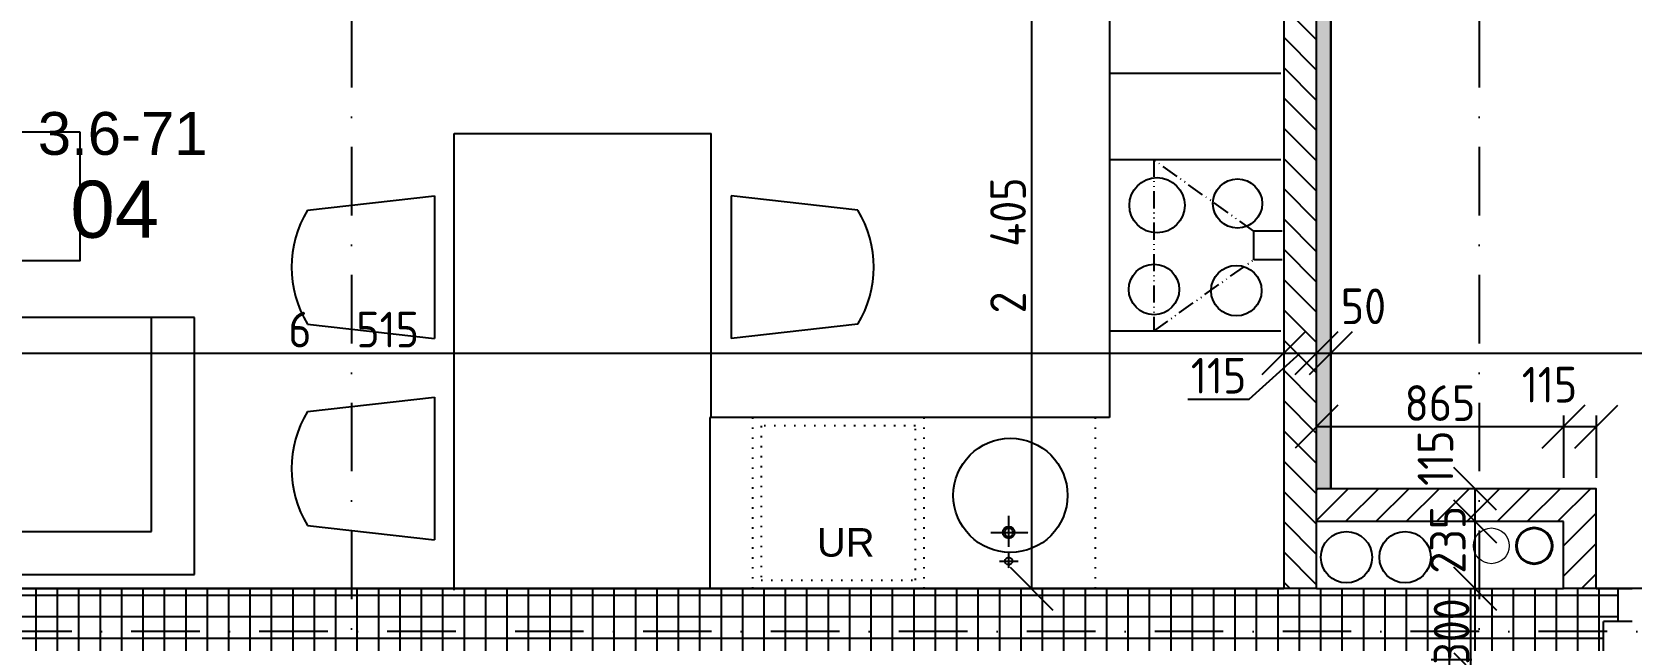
# Model space of a CAD drawing. Extents: x 4511820 to 5180432, y -1526536 to -944957.
# Drawn here: x 5030987 to 5036591, y -1143154 to -1141024 of the extents above; entities that cross this region are included whole.
import ezdxf

# ---------------------------------------------------------------- set-up
doc = ezdxf.new("R2010")
doc.units = 0
doc.header["$MEASUREMENT"] = 0
for name, pattern in [('ACAD_ISO07W100', [3.5, 0.5, -3]), ('ACAD_ISO12W100', [22, 12, -3, 0.5, -3, 0.5, -3]), ('BODKOCIARKOVANA_3', [5.6, 3, -1.3, 0, -1.3]), ('DASHED', [0.75, 0.5, -0.25])]:
    doc.linetypes.add(name, pattern=pattern)
doc.layers.get('0').update_dxf_attribs({"linetype": 'CONTINUOUS'})
doc.layers.get('Defpoints').update_dxf_attribs({"color": 61, "linetype": 'CONTINUOUS'})
for name, color, linetype in [('KÓTY', 4, 'CONTINUOUS'), ('MÚRY', 1, 'CONTINUOUS'), ('osi', 253, 'CONTINUOUS'), ('Plochy', 41, 'CONTINUOUS'), ('POPIS', 7, 'CONTINUOUS'), ('TENKÁ', 7, 'CONTINUOUS'), ('ZARIADENIE', 47, 'CONTINUOUS'), ('ZARIADENIE1', 145, 'CONTINUOUS'), ('zz-vetr', 52, 'CONTINUOUS'), ('ŠRAFY', 82, 'CONTINUOUS')]:
    doc.layers.add(name, color=color, linetype=linetype)
doc.layers.add('zz-kanal-daždová', color=136, linetype='CONTINUOUS', lineweight=40)
doc.layers.add('zz-kanal-splaskova', color=37, linetype='CONTINUOUS', lineweight=18)
doc.styles.add('ARIAL', font='arial.ttf')
doc.styles.add('STYLE1', font='isocp.shx')
doc.dimstyles.new('STANDARD-50', dxfattribs={"dimtxt": 125, "dimasz": 150, "dimexe": 10, "dimexo": 200, "dimgap": 20, "dimtad": 1, "dimdsep": 46, "dimlunit": 6, "dimtxsty": 'STYLE1', "dimblk1": 'OBLIQUE', "dimblk2": 'OBLIQUE', "dimsah": 1, "dimcen": 2.5, "dimse1": 1, "dimse2": 1, "dimadec": 0, "dimazin": 0, "dimtfac": 1, "dimtmove": 1, "dimatfit": 3, "dimldrblk": 'OBLIQUE', "dimfxl": 1, "dimtolj": 1, "dimtzin": 0, "dimarcsym": 0})

# ---------------------------------------------------------------- blocks, each defined once
blk = doc.blocks.new('SESACKA ROH1')
at = {"layer": 'ZARIADENIE', "color": 30, "ltscale": 0.25}
for p, q in [((4444944, -1318705.2), (4444944, -1317105.2)), ((4444944, -1317105.2), (4445844, -1317105.2)), ((4445094, -1318555.2), (4445094, -1317105.2)), ((4445844, -1317105.2), (4445844, -1317805.2)), ((4447444, -1317805.2), (4445844, -1317805.2)), ((4445844, -1317805.2), (4445844, -1318555.2)), ((4446569, -1317805.2), (4446569, -1318555.2)), ((4447294, -1318555.2), (4447294, -1317805.2)), ((4447444, -1318705.2), (4447444, -1317805.2)), ((4445094, -1318555.2), (4447294, -1318555.2)), ((4444944, -1318705.2), (4447444, -1318705.2))]:
    blk.add_line(p, q, dxfattribs=at)
at = {"layer": 'ZARIADENIE', "color": 45, "ltscale": 0.25}
blk.add_lwpolyline([(4447044, -1317155.2), (4446044, -1317155.2), (4446044, -1317605.2), (4447044, -1317605.2)], close=True, dxfattribs=at)
blk = doc.blocks.new('_OBLIQUE')
at = {"color": 0, "linetype": 'ByBlock'}
blk.add_line((-0.5, -0.5), (0.5, 0.5), dxfattribs=at)
blk = doc.blocks.new('*D19192')
at = {"layer": 'Defpoints', "color": 0}
for p in [(5036041.5, -1142624.2), (5036123.5, -1142624.2), (5036123.5, -1142739.2)]:
    blk.add_point(p, dxfattribs=at)
at = {"layer": 'KÓTY', "color": 0, "lineweight": -2}
blk.add_line((5036041.5, -1142739.2), (5036041.5, -1142624.2), dxfattribs=at)
at = {"layer": 'KÓTY', "color": 0, "linetype": 'ByBlock', "lineweight": -2, "xscale": 150, "yscale": 150, "zscale": 150}
for p, rotation in [((5036041.5, -1142624.2), 90), ((5036041.5, -1142739.2), 270)]:
    blk.add_blockref('_OBLIQUE', p, dxfattribs=dict(at, rotation=rotation))
at = {"layer": 'KÓTY', "color": 0, "insert": (5035902.5, -1142517), "char_height": 125, "attachment_point": 5, "rotation": 90, "style": 'STYLE1'}
blk.add_mtext('\\A1;115', dxfattribs=at)
blk = doc.blocks.new('*D19211')
at = {"layer": 'Defpoints', "color": 0}
for p in [(5035371, -1142149), (5028856, -1142919.2), (5035371, -1142919.2)]:
    blk.add_point(p, dxfattribs=at)
at = {"layer": 'KÓTY', "color": 0, "lineweight": -2}
blk.add_line((5028856, -1142149), (5035371, -1142149), dxfattribs=at)
at = {"layer": 'KÓTY', "color": 0, "linetype": 'ByBlock', "lineweight": -2, "xscale": 150, "yscale": 150, "zscale": 150, "rotation": 180}
blk.add_blockref('_OBLIQUE', (5028856, -1142149), dxfattribs=at)
at = {"layer": 'KÓTY', "color": 0, "linetype": 'ByBlock', "lineweight": -2, "xscale": 150, "yscale": 150, "zscale": 150}
blk.add_blockref('_OBLIQUE', (5035371, -1142149), dxfattribs=at)
at = {"layer": 'KÓTY', "color": 0, "insert": (5032113.5, -1142066.5), "char_height": 125, "attachment_point": 5, "style": 'STYLE1'}
blk.add_mtext('\\A1;6ﾠ515', dxfattribs=at)
blk = doc.blocks.new('*D19212')
at = {"layer": 'Defpoints', "color": 0}
for p in [(5035371, -1142149), (5035486, -1142149), (5035486, -1142149)]:
    blk.add_point(p, dxfattribs=at)
at = {"layer": 'KÓTY', "color": 0, "lineweight": -2}
for p, q in [((5035250.5, -1142310.5), (5035428.5, -1142149)), ((5035371, -1142149), (5035486, -1142149)), ((5035035.5, -1142310.5), (5035250.5, -1142310.5))]:
    blk.add_line(p, q, dxfattribs=at)
at = {"layer": 'KÓTY', "color": 0, "linetype": 'ByBlock', "lineweight": -2, "xscale": 150, "yscale": 150, "zscale": 150, "rotation": 180}
blk.add_blockref('_OBLIQUE', (5035371, -1142149), dxfattribs=at)
at = {"layer": 'KÓTY', "color": 0, "linetype": 'ByBlock', "lineweight": -2, "xscale": 150, "yscale": 150, "zscale": 150}
blk.add_blockref('_OBLIQUE', (5035486, -1142149), dxfattribs=at)
at = {"layer": 'KÓTY', "color": 0, "insert": (5035143, -1142228), "char_height": 125, "attachment_point": 5, "style": 'STYLE1'}
blk.add_mtext('\\A1;115', dxfattribs=at)
blk = doc.blocks.new('*D19213')
at = {"layer": 'Defpoints', "color": 0}
for p in [(5035486, -1142149), (5035536, -1142149), (5035536, -1142149)]:
    blk.add_point(p, dxfattribs=at)
at = {"layer": 'KÓTY', "color": 0, "lineweight": -2}
blk.add_line((5035486, -1142149), (5035536, -1142149), dxfattribs=at)
at = {"layer": 'KÓTY', "color": 0, "linetype": 'ByBlock', "lineweight": -2, "xscale": 150, "yscale": 150, "zscale": 150, "rotation": 180}
blk.add_blockref('_OBLIQUE', (5035486, -1142149), dxfattribs=at)
at = {"layer": 'KÓTY', "color": 0, "linetype": 'ByBlock', "lineweight": -2, "xscale": 150, "yscale": 150, "zscale": 150}
blk.add_blockref('_OBLIQUE', (5035536, -1142149), dxfattribs=at)
at = {"layer": 'KÓTY', "color": 0, "insert": (5035650.5, -1141985), "char_height": 125, "attachment_point": 5, "style": 'STYLE1'}
blk.add_mtext('\\A1;50', dxfattribs=at)
blk = doc.blocks.new('*D19214')
at = {"layer": 'Defpoints', "color": 0}
for p in [(5035536, -1142149), (5040541, -1142149), (5040541, -1142149)]:
    blk.add_point(p, dxfattribs=at)
at = {"layer": 'KÓTY', "color": 0, "lineweight": -2}
blk.add_line((5035536, -1142149), (5040541, -1142149), dxfattribs=at)
at = {"layer": 'KÓTY', "color": 0, "linetype": 'ByBlock', "lineweight": -2, "xscale": 150, "yscale": 150, "zscale": 150, "rotation": 180}
blk.add_blockref('_OBLIQUE', (5035536, -1142149), dxfattribs=at)
at = {"layer": 'KÓTY', "color": 0, "linetype": 'ByBlock', "lineweight": -2, "xscale": 150, "yscale": 150, "zscale": 150}
blk.add_blockref('_OBLIQUE', (5040541, -1142149), dxfattribs=at)
at = {"layer": 'KÓTY', "color": 0, "insert": (5038038.5, -1142066.5), "char_height": 125, "attachment_point": 5, "style": 'STYLE1'}
blk.add_mtext('\\A1;5ﾠ005', dxfattribs=at)
blk = doc.blocks.new('*D19215')
at = {"layer": 'Defpoints', "color": 0}
for p in [(5037041, -1136554.2), (5036721, -1142974.2), (5037016, -1142974.2)]:
    blk.add_point(p, dxfattribs=at)
at = {"layer": 'KÓTY', "color": 0, "lineweight": -2}
blk.add_line((5036721, -1136554.2), (5036721, -1142974.2), dxfattribs=at)
at = {"layer": 'KÓTY', "color": 0, "linetype": 'ByBlock', "lineweight": -2, "xscale": 150, "yscale": 150, "zscale": 150}
for p, rotation in [((5036721, -1136554.2), 90), ((5036721, -1142974.2), 270)]:
    blk.add_blockref('_OBLIQUE', p, dxfattribs=dict(at, rotation=rotation))
at = {"layer": 'KÓTY', "color": 0, "insert": (5036617.5, -1140154), "char_height": 125, "attachment_point": 5, "rotation": 90, "style": 'STYLE1'}
blk.add_mtext('\\A1;6ﾠ420', dxfattribs=at)
blk = doc.blocks.new('*D19229')
at = {"layer": 'Defpoints', "color": 0}
for p in [(5033621, -1140569.2), (5033371, -1142974.2), (5034488, -1142974.2)]:
    blk.add_point(p, dxfattribs=at)
at = {"layer": 'KÓTY', "color": 0, "lineweight": -2}
blk.add_line((5034488, -1140569.2), (5034488, -1142974.2), dxfattribs=at)
at = {"layer": 'KÓTY', "color": 0, "linetype": 'ByBlock', "lineweight": -2, "xscale": 150, "yscale": 150, "zscale": 150}
for p, rotation in [((5034488, -1140569.2), 90), ((5034488, -1142974.2), 270)]:
    blk.add_blockref('_OBLIQUE', p, dxfattribs=dict(at, rotation=rotation))
at = {"layer": 'KÓTY', "color": 0, "insert": (5034405.5, -1141771.7), "char_height": 125, "attachment_point": 5, "rotation": 90, "style": 'STYLE1'}
blk.add_mtext('\\A1;2ﾠ405', dxfattribs=at)
blk = doc.blocks.new('*D21980')
at = {"layer": 'Defpoints', "color": 0}
for p in [(5036041.5, -1142974.2), (5036041.5, -1142974.2), (5036041.5, -1143274.2)]:
    blk.add_point(p, dxfattribs=at)
at = {"layer": 'KÓTY', "color": 0, "lineweight": -2}
blk.add_line((5036041.5, -1143274.2), (5036041.5, -1142974.2), dxfattribs=at)
at = {"layer": 'KÓTY', "color": 0, "linetype": 'ByBlock', "lineweight": -2, "xscale": 150, "yscale": 150, "zscale": 150}
for p, rotation in [((5036041.5, -1142974.2), 90), ((5036041.5, -1143274.2), 270)]:
    blk.add_blockref('_OBLIQUE', p, dxfattribs=dict(at, rotation=rotation))
at = {"layer": 'KÓTY', "color": 0, "insert": (5035959, -1143124.2), "char_height": 125, "attachment_point": 5, "rotation": 90, "style": 'STYLE1'}
blk.add_mtext('\\A1;300', dxfattribs=at)
blk = doc.blocks.new('*D21981')
at = {"layer": 'Defpoints', "color": 0}
for p in [(5036041.5, -1142739.2), (5036041.5, -1142739.2), (5036041.5, -1142974.2)]:
    blk.add_point(p, dxfattribs=at)
at = {"layer": 'KÓTY', "color": 0, "lineweight": -2}
blk.add_line((5036041.5, -1142974.2), (5036041.5, -1142739.2), dxfattribs=at)
at = {"layer": 'KÓTY', "color": 0, "linetype": 'ByBlock', "lineweight": -2, "xscale": 150, "yscale": 150, "zscale": 150}
for p, rotation in [((5036041.5, -1142739.2), 90), ((5036041.5, -1142974.2), 270)]:
    blk.add_blockref('_OBLIQUE', p, dxfattribs=dict(at, rotation=rotation))
at = {"layer": 'KÓTY', "color": 0, "insert": (5035946, -1142803), "char_height": 125, "attachment_point": 5, "rotation": 90, "style": 'STYLE1'}
blk.add_mtext('\\A1;235', dxfattribs=at)
blk = doc.blocks.new('*D21983')
at = {"layer": 'Defpoints', "color": 0}
for p in [(5036351, -1142406.5), (5035486, -1142754.2), (5036351, -1142739.2)]:
    blk.add_point(p, dxfattribs=at)
at = {"layer": 'KÓTY', "color": 0, "lineweight": -2}
blk.add_line((5035486, -1142406.5), (5036351, -1142406.5), dxfattribs=at)
at = {"layer": 'KÓTY', "color": 0, "linetype": 'ByBlock', "lineweight": -2, "xscale": 150, "yscale": 150, "zscale": 150, "rotation": 180}
blk.add_blockref('_OBLIQUE', (5035486, -1142406.5), dxfattribs=at)
at = {"layer": 'KÓTY', "color": 0, "linetype": 'ByBlock', "lineweight": -2, "xscale": 150, "yscale": 150, "zscale": 150}
blk.add_blockref('_OBLIQUE', (5036351, -1142406.5), dxfattribs=at)
at = {"layer": 'KÓTY', "color": 0, "insert": (5035918.5, -1142324), "char_height": 125, "attachment_point": 5, "style": 'STYLE1'}
blk.add_mtext('\\A1;865', dxfattribs=at)
blk = doc.blocks.new('*D21984')
at = {"layer": 'Defpoints', "color": 0}
for p in [(5036466, -1142406.5), (5036351, -1142739.2), (5036466, -1142739.2)]:
    blk.add_point(p, dxfattribs=at)
at = {"layer": 'KÓTY', "color": 0, "lineweight": -2}
blk.add_line((5036351, -1142406.5), (5036466, -1142406.5), dxfattribs=at)
at = {"layer": 'KÓTY', "color": 0, "linetype": 'ByBlock', "lineweight": -2, "xscale": 150, "yscale": 150, "zscale": 150, "rotation": 180}
blk.add_blockref('_OBLIQUE', (5036351, -1142406.5), dxfattribs=at)
at = {"layer": 'KÓTY', "color": 0, "linetype": 'ByBlock', "lineweight": -2, "xscale": 150, "yscale": 150, "zscale": 150}
blk.add_blockref('_OBLIQUE', (5036466, -1142406.5), dxfattribs=at)
at = {"layer": 'KÓTY', "color": 0, "insert": (5036302, -1142259.5), "char_height": 125, "attachment_point": 5, "style": 'STYLE1'}
blk.add_mtext('\\A1;115', dxfattribs=at)

msp = doc.modelspace()

# ---------------------------------------------------------------- hatches: boundary and pattern name
at = {"layer": 'ŠRAFY', "ltscale": 0.25}
h = msp.add_hatch(dxfattribs=at)
h.set_pattern_fill('ANSI31', color=256, scale=600, angle=90, style=0)
h.set_pattern_definition([(135, (-2976355.03, 198812.926), (-53.0330086, -53.0330086), [])])
h.paths.add_polyline_path([(5035371, -1139854.191), (5035371, -1140454.191), (5035371, -1140569.191), (5035371, -1142974.191), (5035486, -1142974.191), (5035486, -1142754.191), (5035486, -1139854.191)])
at = {"layer": 'ŠRAFY'}
h = msp.add_hatch(dxfattribs=at)
h.set_pattern_fill('DOTS', color=256, scale=250, angle=90)
h.set_pattern_definition([(90, (-71441.844, -23850), (-15.625, 7.8125), [0, -15.625])])
h.paths.add_polyline_path([(5035536, -1142624.191), (5035536, -1139854.191), (5035486, -1139854.191), (5035486, -1142624.191)])
at = {"layer": 'ŠRAFY', "ltscale": 0.25}
h = msp.add_hatch(dxfattribs=at)
h.set_pattern_fill('ANSI31', color=256, scale=600, style=0)
h.set_pattern_definition([(45, (515270.5, 304217.5), (-53.0330086, 53.0330086), [])])
h.paths.add_polyline_path([(5035486, -1142739.191), (5036351, -1142739.191), (5036351, -1142974.191), (5036466, -1142974.191), (5036466, -1142624.191), (5035536, -1142624.191), (5035486, -1142624.191)])
h.paths.add_polyline_path([(5035777.5, -1142635.75), (5035777.5, -1142398.25), (5036027.5, -1142398.25), (5036027.5, -1142635.75)], flags=9)
h = msp.add_hatch(dxfattribs=at)
h.set_pattern_fill('ANSI37', color=256, scale=600, angle=45)
h.set_pattern_definition([(90, (-3307273.674, 668852.734), (-75, 1e-14), []), (180, (-3307273.674, 668852.734), (-1e-14, -75), [])])
h.paths.add_polyline_path([(5036351, -1142974.191), (5036236, -1142974.191), (5035486, -1142974.191), (5035371, -1142974.191), (5034711, -1142974.191), (5034111, -1142974.191), (5033511, -1142974.191), (5033361, -1142974.191), (5028856, -1142974.191), (5028681, -1142974.191), (5027241, -1142974.191), (5027241, -1143274.191), (5028681, -1143274.191), (5028856, -1143274.191), (5033366, -1143274.191), (5033941, -1143274.191), (5034191, -1143274.191), (5034291, -1143274.191), (5034541, -1143274.191), (5034991, -1143274.191), (5035641, -1143274.191), (5035756, -1143274.191), (5036491, -1143274.191), (5036491, -1143089.191), (5036541, -1143089.191), (5036541, -1142974.191), (5036466, -1142974.191)])

# ---------------------------------------------------------------- linework, layer by layer
at = {"layer": 'KÓTY'}
for p, q in [((5036351, -1142368), (5036351, -1142585.691)), ((5036466, -1142368), (5036466, -1142585.691))]:
    msp.add_line(p, q, dxfattribs=at)
at = {"layer": 'MÚRY', "ltscale": 0.25}
for p, q in [((5035536, -1139754.191), (5035536, -1142624.191)), ((5035371, -1140569.191), (5035371, -1142974.191))]:
    msp.add_line(p, q, dxfattribs=at)
at = {"layer": 'MÚRY'}
for p, q in [((5036466, -1142624.191), (5035536, -1142624.191)), ((5036466, -1142974.191), (5036466, -1142624.191)), ((5036351, -1142739.191), (5035486, -1142739.191)), ((5035486, -1142974.191), (5035486, -1142739.191)), ((5035486, -1142974.191), (5035486, -1142754.191)), ((5036351, -1142974.191), (5036351, -1142739.191)), ((5028856, -1142974.191), (5035371, -1142974.191)), ((5035486, -1142974.191), (5036236, -1142974.191)), ((5035486, -1142974.191), (5036351, -1142974.191)), ((5036466, -1142974.191), (5036591, -1142974.191)), ((5036591, -1143089.191), (5036491, -1143089.191)), ((5036491, -1143274.191), (5036491, -1143089.191))]:
    msp.add_line(p, q, dxfattribs=at)
at = {"layer": 'osi', "linetype": 'BODKOCIARKOVANA_3', "ltscale": 80}
for p, q in [((5032106, -1134257), (5032106, -1171774.191)), ((5036056, -1134257), (5036056, -1171774.191)), ((5041881, -1143124.191), (4978211, -1143124.191))]:
    msp.add_line(p, q, dxfattribs=at)
at = {"layer": 'Plochy'}
for points in [[(5035536, -1142624.191), (5035536, -1136554.191), (5037041, -1136554.191), (5037041, -1136854.191), (5037481, -1136854.191), (5037481, -1139154.191), (5037291, -1139154.191), (5037291, -1139354.191), (5038591, -1139354.191), (5038591, -1141154.191), (5040541, -1141154.191), (5040541, -1142974.191), (5036466, -1142974.191), (5036466, -1142624.191)], [(5028856, -1140044.191), (5032356, -1140044.191), (5032356, -1139929.191), (5031956, -1139929.191), (5031956, -1138854.191), (5033621, -1138854.191), (5033621, -1140569.191), (5035371, -1140569.191), (5035371, -1142974.191), (5028856, -1142974.191)]]:
    msp.add_lwpolyline(points, close=True, dxfattribs=at)
at = {"layer": 'TENKÁ'}
for p, q in [((5035486, -1142739.191), (5035486, -1139754.191)), ((5035536, -1142624.191), (5035486, -1142624.191)), ((5035486, -1142974.191), (5035371, -1142974.191)), ((5036466, -1142974.191), (5036351, -1142974.191)), ((5036541, -1142974.191), (5036541, -1143089.191))]:
    msp.add_line(p, q, dxfattribs=at)
at = {"layer": 'ZARIADENIE', "color": 45, "ltscale": 0.25}
for p, q in [((5032466, -1142979.191), (5032466, -1141379.191)), ((5032466, -1141379.191), (5033366, -1141379.191)), ((5033366, -1142374.191), (5033366, -1141379.191)), ((5031952.264, -1141647.695), (5032396.392, -1141597.695)), ((5032396.392, -1141597.695), (5032396.392, -1142097.695)), ((5033879.736, -1141647.695), (5033435.608, -1141597.695)), ((5033435.608, -1141597.695), (5033435.608, -1142097.695)), ((5031952.264, -1142047.695), (5032396.392, -1142097.695)), ((5033879.736, -1142047.695), (5033435.608, -1142097.695)), ((5031952.264, -1142353.352), (5032396.392, -1142303.352)), ((5032396.392, -1142303.352), (5032396.392, -1142803.352)), ((5031952.264, -1142753.352), (5032396.392, -1142803.352))]:
    msp.add_line(p, q, dxfattribs=at)
for centre, start, end in [((5032282.287, -1141847.695), 148.783386, 211.216614), ((5033549.713, -1141847.695), 328.783386, 31.216614), ((5032282.287, -1142553.352), 148.783386, 211.216614)]:
    msp.add_arc(centre, 385.896, start, end, dxfattribs=at)
at = {"layer": 'ZARIADENIE1', "color": 8, "ltscale": 0.25}
for p, q in [((5034761, -1140569.191), (5034761, -1142374.191)), ((5035361, -1141169.191), (5034761, -1141169.191)), ((5035361, -1141471.691), (5034761, -1141471.691)), ((5035361, -1141471.691), (5034761, -1141471.691)), ((5035361, -1141471.691), (5034761, -1141471.691)), ((5035266, -1141821.691), (5035266, -1141721.691)), ((5035366, -1141721.691), (5035266, -1141721.691)), ((5035366, -1141821.691), (5035266, -1141821.691)), ((5035361, -1142071.691), (5034761, -1142071.691)), ((5035361, -1142071.691), (5034761, -1142071.691)), ((5034761, -1142374.191), (5033361, -1142374.191)), ((5033361, -1142374.191), (5033361, -1142974.191))]:
    msp.add_line(p, q, dxfattribs=at)
at = {"layer": 'ZARIADENIE1', "color": 8, "linetype": 'ACAD_ISO12W100', "ltscale": 5}
for p, q in [((5035266, -1141721.691), (5034916, -1141471.691)), ((5034916, -1141471.691), (5034916, -1142071.691)), ((5034916, -1142071.691), (5035266, -1141821.691))]:
    msp.add_line(p, q, dxfattribs=at)
at = {"layer": 'ZARIADENIE1', "color": 8, "linetype": 'ACAD_ISO07W100', "ltscale": 10}
for p, q in [((5033511, -1142374.191), (5033511, -1142974.191)), ((5034111, -1142374.191), (5034111, -1142974.191)), ((5034711, -1142374.191), (5034711, -1142974.191))]:
    msp.add_line(p, q, dxfattribs=at)
at = {"layer": 'ZARIADENIE1', "color": 8, "linetype": 'DASHED'}
for p, q in [((5034408.027, -1142828.087), (5034408.027, -1142718.542)), ((5034345.039, -1142777.423), (5034476.493, -1142777.423)), ((5034375.164, -1142877.845), (5034440.891, -1142877.845)), ((5034408.027, -1142902.493), (5034408.027, -1142850.459))]:
    msp.add_line(p, q, dxfattribs=at)
at = {"layer": 'ZARIADENIE1', "color": 8, "linetype": 'ACAD_ISO07W100', "ltscale": 10}
msp.add_lwpolyline([(5034081, -1142944.191), (5034081, -1142404.191), (5033541, -1142404.191), (5033541, -1142944.191)], close=True, dxfattribs=at)
at = {"layer": 'ZARIADENIE1', "color": 8, "ltscale": 0.25}
for centre, radius in [((5034927.446, -1141630.889), 96.805), ((5035209.443, -1141624.567), 86.283), ((5034916.924, -1141925.848), 88.387), ((5035205.235, -1141930.242), 88.387), ((5034413.876, -1142647.279), 200)]:
    msp.add_circle(centre, radius, dxfattribs=at)
at = {"layer": 'ZARIADENIE1', "color": 8, "linetype": 'Continuous'}
for centre, radius in [((5034407.754, -1142777.155), 20.877), ((5034408.027, -1142777.423), 14.781)]:
    msp.add_circle(centre, radius, dxfattribs=at)
at = {"layer": 'ZARIADENIE1', "color": 8, "linetype": 'DASHED'}
msp.add_circle((5034407.714, -1142877.846), 12.931, dxfattribs=at)
at = {"layer": 'zz-kanal-daždová'}
msp.add_circle((5036248.5, -1142824.191), 62.5, dxfattribs=at)
at = {"layer": 'zz-kanal-splaskova'}
msp.add_circle((5036098.5, -1142824.191), 62.5, dxfattribs=at)
at = {"layer": 'zz-vetr'}
for centre in [(5035591, -1142864.117), (5035796, -1142864.117)]:
    msp.add_circle(centre, 89.925, dxfattribs=at)

# ---------------------------------------------------------------- block references
at = {"layer": 'Plochy', "color": 2}
msp.add_blockref('SESACKA ROH1', (584112, 175781), dxfattribs=at)

# ---------------------------------------------------------------- texts
at = {"layer": 'POPIS', "lineweight": 40, "ltscale": 0.25, "style": 'ARIAL'}
for s, height, p in [('3.6-71', 150, (5031007.412, -1141454.187)), ('04', 200, (5031121.311, -1141744.77))]:
    msp.add_text(s, height=height, dxfattribs=at).set_placement(p)
at = {"layer": 'ZARIADENIE1', "color": 8, "linetype": 'ACAD_ISO07W100', "ltscale": 10, "style": 'ARIAL'}
msp.add_text('UR', height=100, dxfattribs=at).set_placement((5033736.331, -1142862.087))

# ---------------------------------------------------------------- dimensions: what is measured, and where the dimension line sits
at = {"layer": 'KÓTY'}
for base, p1, p2, picture, middle in [((5036721, -1142974.191), (5037041, -1136554.191), (5037016, -1142974.191), '*D19215', (5036700, -1140154)), ((5036041.5, -1142624.191), (5036123.5, -1142739.191), (5036123.5, -1142624.191), '*D19192', (5035985, -1142517))]:
    dim = msp.add_linear_dim(base=base, p1=p1, p2=p2, angle=90, dimstyle='STANDARD-50', dxfattribs=at)
    dim.commit()
    dim.dimension.update_dxf_attribs({"geometry": picture, "text_midpoint": middle, "dimtype": 160})
dim = msp.add_linear_dim(base=(5034488, -1142974.191), p1=(5033621, -1140569.191), p2=(5033371, -1142974.191), angle=90, dimstyle='STANDARD-50', dxfattribs=at)
dim.commit()
dim.dimension.update_dxf_attribs({"geometry": '*D19229', "text_midpoint": (5034405.457, -1141771.691)})
for base, p1, p2, picture, middle in [((5035536, -1142149), (5035486, -1142149), (5035536, -1142149), '*D19213', (5035650.5, -1142067.5)), ((5035486, -1142149), (5035371, -1142149), (5035486, -1142149), '*D19212', (5035230.5, -1142310.5))]:
    dim = msp.add_linear_dim(base=base, p1=p1, p2=p2, dimstyle='STANDARD-50', dxfattribs=at)
    dim.commit()
    dim.dimension.update_dxf_attribs({"geometry": picture, "text_midpoint": middle, "dimtype": 160})
for base, p1, p2, picture, middle in [((5035371, -1142149), (5028856, -1142919.191), (5035371, -1142919.191), '*D19211', (5032113.5, -1142066.457)), ((5040541, -1142149), (5035536, -1142149), (5040541, -1142149), '*D19214', (5038038.5, -1142066.457))]:
    dim = msp.add_linear_dim(base=base, p1=p1, p2=p2, dimstyle='STANDARD-50', dxfattribs=at)
    dim.commit()
    dim.dimension.update_dxf_attribs({"geometry": picture, "text_midpoint": middle})
dim = msp.add_linear_dim(base=(5036466, -1142406.5), p1=(5036351, -1142739.191), p2=(5036466, -1142739.191), dimstyle='STANDARD-50', override={"dimtxsty": 'STYLE1', "dimldrblk": 'OBLIQUE'}, dxfattribs=at)
dim.commit()
dim.dimension.update_dxf_attribs({"geometry": '*D21984', "text_midpoint": (5036302, -1142342), "dimtype": 160})
dim = msp.add_linear_dim(base=(5036351, -1142406.5), p1=(5035486, -1142754.191), p2=(5036351, -1142739.191), dimstyle='STANDARD-50', override={"dimtxsty": 'STYLE1', "dimldrblk": 'OBLIQUE'}, dxfattribs=at)
dim.commit()
dim.dimension.update_dxf_attribs({"geometry": '*D21983', "text_midpoint": (5035918.5, -1142324)})
dim = msp.add_linear_dim(base=(5036041.5, -1142739.191), p1=(5036041.5, -1142974.191), p2=(5036041.5, -1142739.191), angle=90, dimstyle='STANDARD-50', override={"dimtxsty": 'STYLE1', "dimldrblk": 'OBLIQUE'}, dxfattribs=at)
dim.commit()
dim.dimension.update_dxf_attribs({"geometry": '*D21981', "text_midpoint": (5036028.5, -1142803), "dimtype": 160})
dim = msp.add_linear_dim(base=(5036041.5, -1142974.191), p1=(5036041.5, -1143274.191), p2=(5036041.5, -1142974.191), angle=90, dimstyle='STANDARD-50', override={"dimtxsty": 'STYLE1', "dimldrblk": 'OBLIQUE'}, dxfattribs=at)
dim.commit()
dim.dimension.update_dxf_attribs({"geometry": '*D21980', "text_midpoint": (5035959, -1143124.191)})

doc.saveas('drawing.dxf')
